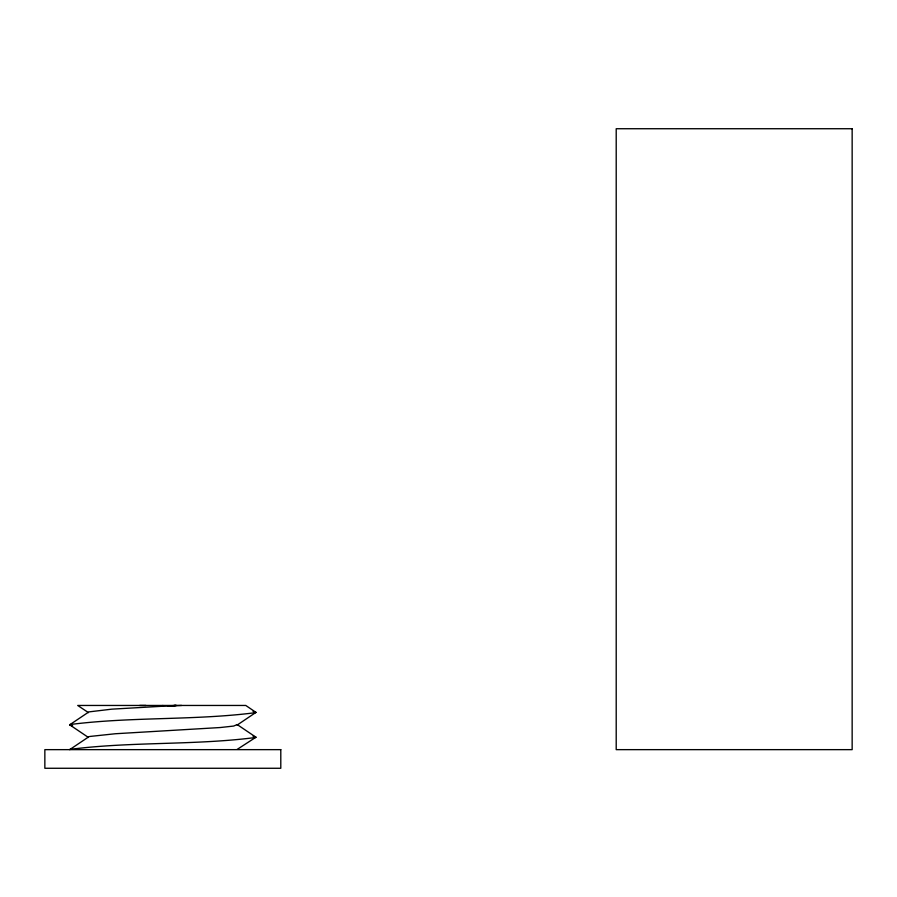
<?xml version="1.0" encoding="UTF-8"?>
<svg xmlns="http://www.w3.org/2000/svg" width="897" height="897" viewBox="0 0 897 897"><rect width="100%" height="100%" fill="white"/><g stroke="black" fill="none" stroke-linecap="round" stroke-linejoin="round"><path stroke-width="1.35" d="M167.504 705.928L181.586 705.457M89.633 736.482L115.332 733.746L220.236 727.534L233.691 726.054L237.189 724.563L255.959 737.222L237.189 749.399M176.787 705.434L111.822 709.157L88.904 711.893L69.686 724.81L88.467 737.48M69.686 749.645L88.904 736.729M237.189 725.056L255.959 712.386L245.778 705.457L77.714 705.457L88.467 712.633M69.865 724.563C131.377 716.613 194.268 720.583 255.78 712.633M69.865 749.399C131.377 741.449 194.268 745.441 255.78 737.48M139.663 705.457L145.953 705.457M174.478 705.446L175.677 705.446L172.168 705.681M253.032 711.399L255.78 712.14M253.032 736.235L255.78 736.975M72.612 725.796L69.865 725.056M162.828 705.457L162.828 706.186M852.15 128.731L616.205 128.731L616.205 749.645L852.15 749.645L852.15 128.731M280.795 749.645L44.85 749.645L44.85 768.269L280.795 768.269L280.795 749.645"/></g></svg>
